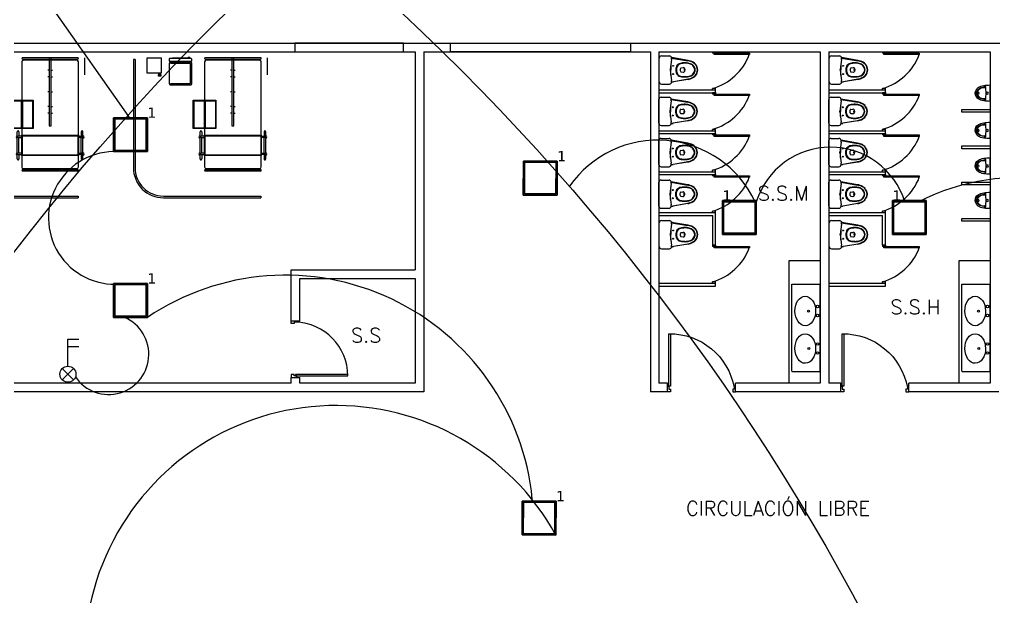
# Model space of a CAD drawing. Header units: metres. Extents: x -39 to 21688, y -24 to 9022.
# Drawn here: x 43.16 to 60.37, y 46.67 to 56.87 of the extents above; entities that cross this region are included whole.
import ezdxf

# ---------------------------------------------------------------- set-up
doc = ezdxf.new("R2010")
doc.units = ezdxf.units.M
doc.header["$MEASUREMENT"] = 0
doc.layers.add('a_sh_aparatos', color=4, linetype='Continuous', lineweight=18)
for name, color, linetype in [('AN-TEXTO', 3, 'Continuous'), ('AR-MOBILIRIO', 1, 'Continuous'), ('AR-MUROS', 6, 'Continuous'), ('AR-PUERTAS', 2, 'Continuous'), ('AR-VENTANAS', 2, 'Continuous'), ('E-quip', 2, 'Continuous'), ('S.H.', 2, 'Continuous')]:
    doc.layers.add(name, color=color, linetype=linetype)
doc.layers.add('DLX_TERR_LUM', color=7, linetype='Continuous', true_color=0xffd400)
doc.layers.add('DLX_TERR_LUMKEY_IDX', color=7, linetype='Continuous', true_color=0x969696)
doc.styles.add('REGULAR-2.5', font='romans.shx', dxfattribs={"height": 2.5})
doc.styles.add('TableTextStyle', font='')
doc.styles.get('TableTextStyle').set_extended_font_data('VERDANA.TTF')

# ---------------------------------------------------------------- blocks, each defined once
blk = doc.blocks.new('AR-PUERTA DE BAÑOS')
at = {"layer": 'AR-PUERTAS', "linetype": 'Continuous'}
for p, q in [((1106.12, 652.977), (1106.17, 652.977)), ((1106.12, 652.977), (1106.12, 652.952)), ((1106.17, 652.952), (1106.12, 652.952)), ((1106.17, 652.977), (1106.17, 652.952)), ((1106.17, 652.33), (1106.12, 652.33)), ((1106.12, 652.305), (1106.12, 652.33)), ((1106.12, 652.305), (1106.17, 652.305)), ((1106.17, 652.305), (1106.17, 652.33))]:
    blk.add_line(p, q, dxfattribs=at)
blk.add_lwpolyline([(1106.145, 652.952), (1106.768, 652.952), (1106.768, 652.927), (1106.145, 652.927)], close=True, dxfattribs=at)
blk.add_arc((1105.848, 653.275), 0.983, 286.0894, 339.29, dxfattribs=at)
blk = doc.blocks.new('LAVATORIO2 POZAS')
at = {"layer": 'AR-MOBILIRIO'}
for p, q in [((346.512, 176.233), (346.512, 176.967)), ((346.512, 176.967), (347.012, 176.967)), ((347.012, 175.428), (347.012, 176.967)), ((346.512, 175.433), (346.512, 176.233)), ((346.512, 175.428), (347.012, 175.428))]:
    blk.add_line(p, q, dxfattribs=at)
for centre, radius in [((346.964, 176.575), 0.0226), ((346.805, 176.492), 0.0161), ((346.964, 176.415), 0.0226), ((346.964, 175.913), 0.0226), ((346.808, 175.832), 0.0161), ((346.964, 175.753), 0.0226)]:
    blk.add_circle(centre, radius, dxfattribs=at)
for centre in [(346.746, 176.495), (346.746, 175.833)]:
    blk.add_ellipse(centre, major_axis=(-0.002, 0.261), ratio=0.699963, dxfattribs=at)
blk = doc.blocks.new('1p-toppiece')
at = {"layer": 'AR-MOBILIRIO'}
for p, q in [((-0.532, 0.174), (-0.265, 0.22)), ((-0.232, 0.219), (-0.531, 0.169)), ((-0.232, 0.22), (-0.232, 0.195)), ((-0.205, 0.008), (-0.232, 0.195)), ((-0.047, 0.26), (-0.192, 0.26)), ((-0.007, 0.22), (-0.007, -0.214)), ((-0.485, 0.003), (-0.485, 0.003)), ((-0.485, 0.003), (-0.485, 0.003)), ((-0.485, 0.003), (-0.485, 0.003)), ((-0.485, 0.003), (-0.485, 0.003)), ((-0.485, 0.003), (-0.485, 0.003)), ((-0.485, 0.003), (-0.485, 0.003)), ((-0.485, 0.003), (-0.485, 0.003)), ((-0.485, 0.003), (-0.485, 0.003)), ((-0.406, 0.039), (-0.443, 0.044)), ((-0.218, 0.098), (-0.218, 0.003)), ((-0.218, -0.093), (-0.218, 0.003)), ((-0.532, -0.169), (-0.265, -0.215)), ((-0.232, -0.214), (-0.531, -0.163)), ((-0.406, -0.034), (-0.443, -0.039)), ((-0.232, -0.189), (-0.205, -0.003)), ((-0.232, -0.189), (-0.232, -0.214)), ((-0.047, -0.254), (-0.192, -0.254))]:
    blk.add_line(p, q, dxfattribs=at)
blk.add_lwpolyline([(-0.467, -0.009, 0.139005), (-0.464, -0.009, 0.107089), (-0.461, -0.006, 0.080212), (-0.46, -0.002, 0.06796), (-0.459, 0.003, 0.06796), (-0.46, 0.007, 0.080212), (-0.461, 0.011, 0.107089), (-0.464, 0.014, 0.139005), (-0.467, 0.015, 0.139005), (-0.47, 0.014, 0.107089), (-0.473, 0.011, 0.080212), (-0.474, 0.007, 0.06796), (-0.475, 0.003, 0.06796), (-0.474, -0.002, 0.080212), (-0.473, -0.006, 0.107089), (-0.47, -0.009, 0.139005)], format="xyb", close=True, dxfattribs=at)
for centre in [(-0.26, 0.078), (-0.26, -0.072)]:
    blk.add_circle(centre, 0.008, dxfattribs=at)
for centre, radius, start, end in [((-0.24, 0.073), 0.15, 87.0389, 99.7929), ((-0.192, 0.22), 0.04, 90, 180), ((-0.047, 0.22), 0.04, 0, 90), ((-0.545, -0.004), 0.165, 137.5273, 177.8064), ((-0.545, 0.009), 0.165, 182.1936, 222.4727), ((-0.545, -0.004), 0.159, 137.1746, 177.7477), ((-0.545, 0.009), 0.159, 182.2523, 222.8254), ((-0.518, -0.034), 0.206, 106.927, 136.493), ((-0.541, -0.003), 0.122, 134.1142, 177.24), ((-0.541, 0.008), 0.122, 182.76, 225.8858), ((-0.518, -0.034), 0.2, 106.5054, 136.1127), ((-0.541, -0.003), 0.115, 133.4423, 177.1285), ((-0.541, 0.008), 0.115, 182.8715, 226.5577), ((-0.519, -0.031), 0.157, 102.7254, 132.8308), ((-0.52, -0.03), 0.15, 101.8667, 132.1155), ((-0.482, -0.117), 0.296, 99.7929, 108.8085), ((-0.482, -0.12), 0.292, 99.5848, 108.4322), ((-0.482, -0.148), 0.279, 90.6669, 104.9929), ((-0.482, -0.156), 0.281, 90.6819, 104.1933), ((-0.474, -0.297), 0.428, 81.7587, 91.4179), ((-0.488, -0.362), 0.487, 81.705, 89.6761), ((-0.434, 0.003), 0.0456, 126.1832, 180), ((-0.434, 0.003), 0.0456, 180, 233.8168), ((-0.447, 0.019), 0.025, 82.2348, 126.1832), ((-0.434, -0.002), 0.123, 44.007, 82.2929), ((-0.431, -0.004), 0.132, 44.3018, 82.295), ((-0.408, 0.024), 0.015, 13.7696, 82.2348), ((-0.495, 0.003), 0.105, 0, 13.7696), ((-0.495, 0.003), 0.105, 346.2304, 0), ((-0.46, 0.006), 0.138, 358.6352, 34.0042), ((-0.46, -0.001), 0.138, 325.9958, 1.3648), ((-0.441, 0.008), 0.132, 357.4666, 37.446), ((-0.441, -0.003), 0.132, 322.554, 2.5334), ((-0.244, 0.003), 0.04, 351.6776, 8.3142), ((-0.518, 0.039), 0.206, 223.507, 253.073), ((-0.518, 0.039), 0.2, 223.8873, 253.4946), ((-0.519, 0.036), 0.157, 227.1692, 257.2746), ((-0.52, 0.036), 0.15, 227.8845, 258.1333), ((-0.482, 0.122), 0.296, 251.1915, 260.2071), ((-0.482, 0.125), 0.292, 251.5678, 260.4152), ((-0.482, 0.153), 0.279, 255.0071, 269.3331), ((-0.482, 0.161), 0.281, 255.8067, 269.3181), ((-0.488, 0.368), 0.487, 270.3239, 278.295), ((-0.474, 0.302), 0.428, 268.5821, 278.2413), ((-0.447, -0.014), 0.025, 233.8168, 277.7652), ((-0.434, 0.007), 0.123, 277.7071, 315.993), ((-0.431, 0.009), 0.132, 277.705, 315.6982), ((-0.408, -0.019), 0.015, 277.7652, 346.2304), ((-0.24, -0.067), 0.15, 260.2071, 272.966), ((-0.192, -0.214), 0.04, 180, 270), ((-0.047, -0.214), 0.04, 270, 360)]:
    blk.add_arc(centre, radius, start, end, dxfattribs=at)
blk = doc.blocks.new('UR-UR')
at = {"layer": 'AR-MOBILIRIO'}
blk.add_line((-0.145, 0), (0.145, 0), dxfattribs=at)
blk.add_circle((0, -0.05), 0.0175, dxfattribs=at)
for centre, radius, start, end in [((1.254, 0.053), 1.4, 182.1803, 186.902), ((0.083, -0.089), 0.22, 186.902, 214.3731), ((-0.105, -0.111), 0.025, 96.1787, 179.6284), ((0, -1.08), 1, 90, 96.1787), ((-0.08, -0.108), 0.025, 94.7005, 178.5474), ((0.055, -0.112), 0.16, 178.5474, 216.6603), ((0.04, -0.12), 0.14, 170.4634, 186.3292), ((0, -0.124), 0.1, 186.3292, 270), ((-0.049, -0.105), 0.05, 162.6845, 170.4634), ((0, -1.08), 1, 83.8213, 90), ((0, -0.124), 0.1, 270, 353.6708), ((-0.055, -0.112), 0.16, 323.3397, 1.4526), ((0.08, -0.108), 0.025, 1.4526, 85.2995), ((0.049, -0.105), 0.05, 9.5366, 17.3155), ((-0.04, -0.12), 0.14, 353.6708, 9.5366), ((-0.083, -0.089), 0.22, 325.6269, 353.098), ((0.105, -0.111), 0.025, 0.3716, 83.8213), ((-1.254, 0.053), 1.4, 353.098, 357.8197), ((0, -0.145), 0.12, 214.3731, 270), ((0, -0.155), 0.09, 215.476, 270), ((0, -0.225), 0.025, 90, 170.5862), ((0, -0.225), 0.025, 9.4138, 90), ((0, -0.155), 0.09, 270, 324.524), ((0, -0.145), 0.12, 270, 325.6269)]:
    blk.add_arc(centre, radius, start, end, dxfattribs=at)
blk = doc.blocks.new('AR-CAMILLA 2')
at = {"layer": 'AR-MOBILIRIO'}
for p, q in [((-0.11, 0.319, 0), (-0.41, 0.319, 0)), ((-0.41, 0.195, 0), (-0.41, -0.78, 0)), ((-0.385, -0.78, 0), (-0.385, 0.195, 0)), ((-0.365, 0.177, 0), (-0.365, -0.763, 0)), ((1.515, 0.207, 0), (-0.335, 0.207, 0)), ((1.377, 0.287, 0), (0.897, 0.287, 0)), ((0.897, 0.257, 0), (0.977, 0.257, 0)), ((0.957, -0.793, 0), (0.957, 0.207, 0)), ((0.957, 0.207, 0), (1.317, 0.207, 0)), ((0.967, -0.783, 0), (0.967, 0.197, 0)), ((0.967, 0.197, 0), (1.307, 0.197, 0)), ((0.977, 0.207, 0), (0.977, 0.27, 0)), ((0.997, 0.27, 0), (0.997, 0.207, 0)), ((1.277, 0.257, 0), (0.997, 0.257, 0)), ((1.277, 0.207, 0), (1.277, 0.27, 0)), ((1.297, 0.27, 0), (1.297, 0.207, 0)), ((1.297, 0.257, 0), (1.377, 0.257, 0)), ((1.307, 0.197, 0), (1.307, -0.783, 0)), ((1.317, 0.207, 0), (1.317, -0.793, 0)), ((1.545, -0.763, 0), (1.545, 0.177, 0)), ((1.565, -0.78, 0), (1.565, 0.195, 0)), ((1.59, 0.195, 0), (1.59, -0.78, 0)), ((2.032, -1.52, 0), (2.032, 0.2, 0)), ((2.032, 0.2, 0), (2.062, 0.2, 0)), ((2.062, -1.52, 0), (2.062, 0.2, 0)), ((-0.385, 0.157, 0), (-0.365, 0.157, 0)), ((1.565, 0.157, 0), (1.545, 0.157, 0)), ((0.79, -0.275, 0), (-0.41, -0.275, 0)), ((-0.41, -0.275, 0), (-0.41, -0.31, 0)), ((-0.41, -0.31, 0), (0.79, -0.31, 0)), ((-0.19, -0.275, 0), (-0.19, -0.252, 0)), ((-0.19, -0.31, 0), (-0.19, -0.333, 0)), ((-0.073, -0.275, 0), (-0.073, -0.252, 0)), ((-0.073, -0.31, 0), (-0.073, -0.333, 0)), ((0.19, -0.275, 0), (0.19, -0.252, 0)), ((0.19, -0.31, 0), (0.19, -0.333, 0)), ((0.453, -0.275, 0), (0.453, -0.252, 0)), ((0.453, -0.31, 0), (0.453, -0.333, 0)), ((0.57, -0.275, 0), (0.57, -0.252, 0)), ((0.57, -0.31, 0), (0.57, -0.333, 0)), ((0.79, -0.31, 0), (0.79, -0.275, 0)), ((0.35, -0.603, 0), (0.83, -0.603, 0)), ((0.35, -0.783, 0), (0.35, -0.603, 0)), ((0.83, -0.783, 0), (0.83, -0.603, 0)), ((-0.385, -0.743, 0), (-0.365, -0.743, 0)), ((-0.335, -0.793, 0), (1.515, -0.793, 0)), ((0.34, -0.793, 0), (0.84, -0.793, 0)), ((0.35, -0.783, 0), (0.83, -0.783, 0)), ((0.35, -0.803, 0), (0.83, -0.803, 0)), ((0.35, -0.983, 0), (0.35, -0.803, 0)), ((0.83, -0.983, 0), (0.83, -0.803, 0)), ((0.897, -0.843, 0), (0.977, -0.843, 0)), ((1.317, -0.793, 0), (0.957, -0.793, 0)), ((1.307, -0.783, 0), (0.967, -0.783, 0)), ((0.977, -0.793, 0), (0.977, -0.856, 0)), ((0.997, -0.856, 0), (0.997, -0.793, 0)), ((1.277, -0.843, 0), (0.997, -0.843, 0)), ((1.277, -0.793, 0), (1.277, -0.856, 0)), ((1.297, -0.856, 0), (1.297, -0.793, 0)), ((1.297, -0.843, 0), (1.377, -0.843, 0)), ((1.565, -0.743, 0), (1.545, -0.743, 0)), ((0.35, -0.983, 0), (0.83, -0.983, 0)), ((1.377, -0.873, 0), (0.897, -0.873, 0)), ((-0.419, -1.081, 0), (-0.419, -1.054, 0)), ((-0.394, -1.054, 0), (-0.419, -1.054, 0)), ((-0.419, -1.081, 0), (-0.394, -1.081, 0)), ((-0.407, -1.358, 0), (-0.407, -1.081, 0)), ((-0.331, -1.054, 0), (-0.346, -1.054, 0)), ((-0.346, -1.081, 0), (-0.331, -1.081, 0)), ((-0.309, -1.042, 0), (-0.309, -1.392, 0)), ((0.044, -1.04, 0), (-0.306, -1.04, 0)), ((-0.134, -1.582, 0), (-0.144, -1.582, 0)), ((-0.144, -1.812, 0), (-0.144, -1.584, 0)), ((-0.134, -1.587, 0), (-0.144, -1.587, 0)), ((-0.119, -1.6, 0), (-0.119, -1.569, 0)), ((-0.114, -1.601, 0), (-0.114, -1.568, 0)), ((-0.109, -1.602, 0), (-0.109, -1.567, 0)), ((-0.104, -1.603, 0), (-0.104, -1.566, 0)), ((-0.099, -1.604, 0), (-0.099, -1.565, 0)), ((-0.094, -1.605, 0), (-0.094, -1.565, 0)), ((-0.089, -1.605, 0), (-0.089, -1.564, 0)), ((-0.378, -2.02, 0), (1.532, -2.02, 0)), ((-0.378, -2.02, 0), (-0.378, -2.05, 0)), ((-0.378, -2.05, 0), (1.532, -2.05, 0))]:
    blk.add_line(p, q, dxfattribs=at)
at = {"layer": 'AR-MOBILIRIO', "elevation": 0}
for points in [[(0.34, -0.993), (0.34, -0.593), (0.84, -0.593), (0.84, -0.993)], [(-0.404, -1.812), (-0.144, -1.812), (-0.144, -1.552), (-0.404, -1.552)]]:
    blk.add_lwpolyline(points, close=True, dxfattribs=at)
for points in [[(-0.394, -1.035), (-0.394, -1.406, 0.414214), (-0.379, -1.421), (-0.361, -1.421, 0.414214), (-0.346, -1.406), (-0.346, -1.035, 0.414214), (-0.361, -1.02), (-0.379, -1.02, 0.414214)], [(-0.331, -1.042), (-0.331, -1.392, 0.414214), (-0.306, -1.417), (0.044, -1.417, 0.414214), (0.069, -1.392), (0.069, -1.042, 0.414214), (0.044, -1.017), (-0.306, -1.017, 0.414214)], [(-0.131, -1.572), (-0.091, -1.564, -0.487928), (-0.085, -1.569), (-0.085, -1.6, -0.487928), (-0.091, -1.605), (-0.131, -1.598, -0.344151), (-0.134, -1.593), (-0.134, -1.576, -0.344151)]]:
    blk.add_lwpolyline(points, format="xyb", close=True, dxfattribs=at)
blk.add_lwpolyline([(0.047, -1.392), (0.047, -1.042)], dxfattribs=at)
at = {"layer": 'AR-MOBILIRIO'}
for centre, radius, start, end in [((-0.397, 0.195, 0), 0.0125, 360, 180), ((-0.335, 0.177, 0), 0.03, 90, 180), ((0.897, 0.272, 0), 0.015, 90, 270), ((0.987, 0.287, 0), 0.02, 360, 180), ((0.987, 0.27, 0), 0.01, 360, 180), ((1.287, 0.287, 0), 0.02, 360, 180), ((1.287, 0.27, 0), 0.01, 360, 180), ((1.377, 0.272, 0), 0.015, 270, 90), ((1.515, 0.177, 0), 0.03, 360, 90), ((1.578, 0.195, 0), 0.0125, 360, 180), ((-0.397, -0.78, 0), 0.0125, 180, 360), ((-0.335, -0.763, 0), 0.03, 180, 270), ((0.897, -0.858, 0), 0.015, 90, 270), ((0.987, -0.856, 0), 0.01, 180, 360), ((1.287, -0.856, 0), 0.01, 180, 360), ((1.377, -0.858, 0), 0.015, 270, 90), ((1.515, -0.763, 0), 0.03, 270, 360), ((1.578, -0.78, 0), 0.0125, 180, 360), ((0.987, -0.873, 0), 0.02, 180, 360), ((1.287, -0.873, 0), 0.02, 180, 360), ((-0.306, -1.042, 0), 0.0029, 90, 180), ((0.044, -1.042, 0), 0.0029, 360, 90), ((1.532, -1.52, 0), 0.5, 270, 360), ((1.532, -1.52, 0), 0.53, 270, 360)]:
    blk.add_arc(centre, radius, start, end, dxfattribs=at)
blk = doc.blocks.new('AR-PUERTA 1.2')
at = {"layer": 'AR-PUERTAS', "linetype": 'Continuous'}
for points in [[(1.154, 0.058), (1.154, 0.983), (1.129, 0.983), (1.129, 0.058)], [(0.004, 0.058), (0.004, 0.008), (0.029, 0.008), (0.029, -0.042), (-0.021, -0.042), (-0.021, 0.058)], [(1.129, 0.008), (1.129, -0.042), (1.179, -0.042), (1.179, 0.058), (1.154, 0.058), (1.154, 0.008)]]:
    blk.add_lwpolyline(points, close=True, dxfattribs=at)
blk.add_arc((1.141, -0.171), 1.154, 89.3332, 169.7918, dxfattribs=at)
blk = doc.blocks.new('AR-PUERTA 1')
at = {"layer": 'AR-PUERTAS', "linetype": 'Continuous'}
for points in [[(0.954, 0.033), (0.954, 0.958), (0.929, 0.958), (0.929, 0.033)], [(0.004, 0.058), (0.004, 0.008), (0.029, 0.008), (0.029, -0.042), (-0.021, -0.042), (-0.021, 0.058)], [(0.929, 0.008), (0.929, -0.042), (0.979, -0.042), (0.979, 0.058), (0.954, 0.058), (0.954, 0.008)]]:
    blk.add_lwpolyline(points, close=True, dxfattribs=at)
blk.add_arc((0.954, 0.008), 0.949, 89.9989, 178.4932, dxfattribs=at)
blk = doc.blocks.new('2P+LAMP')
at = {"ltscale": 8}
for p, q in [((0, 5.99), (0, 26.17)), ((0, 26.17), (8.22, 26.17)), ((0, 20.59), (8.22, 20.59)), ((-4.23, 4.23), (4.23, -4.23)), ((4.23, 4.23), (-4.23, -4.23))]:
    blk.add_line(p, q, dxfattribs=at)
blk.add_ellipse((0, 0), major_axis=(-4.23, 4.23), ratio=1, start_param=3.926991, end_param=10.210176, dxfattribs=at)

msp = doc.modelspace()

# ---------------------------------------------------------------- linework, layer by layer
at = {"layer": 'AR-MUROS'}
for p, q in [((0, 56.44698), (93.9396, 56.44698)), ((54.44777, 55.62509), (55.44777, 55.62509)), ((55.44777, 55.57509), (55.44777, 55.62509)), ((57.44777, 55.62509), (58.44777, 55.62509)), ((58.44777, 55.57509), (58.44777, 55.62509)), ((54.44777, 55.57509), (55.44777, 55.57509)), ((57.44777, 55.57509), (58.44777, 55.57509)), ((54.44777, 54.9032), (55.44777, 54.9032)), ((54.44777, 54.8532), (55.44777, 54.8532)), ((55.44777, 54.8532), (55.44777, 54.9032)), ((57.44777, 54.9032), (58.44777, 54.9032)), ((57.44777, 54.8532), (58.44777, 54.8532)), ((58.44777, 54.8532), (58.44777, 54.9032)), ((54.44777, 54.1813), (55.44777, 54.1813)), ((54.44777, 54.1313), (55.44777, 54.1313)), ((55.44777, 54.1313), (55.44777, 54.1813)), ((57.44777, 54.1813), (58.44777, 54.1813)), ((57.44777, 54.1313), (58.44777, 54.1313)), ((58.44777, 54.1313), (58.44777, 54.1813)), ((54.44777, 53.45941), (55.44777, 53.45941)), ((54.44777, 53.40941), (55.39777, 53.40941)), ((55.39777, 52.8853), (55.39777, 53.40941)), ((55.44777, 53.40941), (55.44777, 53.45941)), ((55.44777, 52.8853), (55.44777, 53.40941)), ((57.44777, 53.45941), (58.44777, 53.45941)), ((57.44777, 53.40941), (58.39777, 53.40941)), ((58.39777, 52.8853), (58.39777, 53.40941)), ((58.44777, 53.40941), (58.44777, 53.45941)), ((58.44777, 52.8853), (58.44777, 53.40941)), ((54.44777, 52.2134), (55.44777, 52.2134)), ((54.44777, 52.1634), (55.44777, 52.1634)), ((55.44777, 52.1634), (55.44777, 52.2134)), ((57.44777, 52.2134), (58.44777, 52.2134)), ((57.44777, 52.1634), (58.44777, 52.1634)), ((58.44777, 52.1634), (58.44777, 52.2134)), ((47.9582, 50.44698), (36.07388, 50.44698)), ((50.14777, 50.44698), (48.1082, 50.44698)), ((54.60158, 50.44698), (54.44777, 50.44698)), ((57.29777, 50.44698), (55.80158, 50.44698)), ((57.66049, 50.44698), (57.44777, 50.44698)), ((60.29777, 50.44698), (58.86049, 50.44698)), ((50.29777, 50.29698), (36.07388, 50.29698)), ((54.60158, 50.29698), (54.29777, 50.29698)), ((57.66049, 50.29698), (55.80158, 50.29698)), ((60.44777, 50.29698), (58.86049, 50.29698))]:
    msp.add_line(p, q, dxfattribs=at)
for points in [[(20, 56.29698), (50.14777, 56.29698)], [(50.14777, 56.29698), (50.14777, 52.44698)], [(50.29777, 56.29698), (54.29777, 56.29698)], [(50.29777, 56.29698), (50.29777, 50.29698)], [(54.29777, 56.29698), (54.29777, 50.29698)], [(54.44777, 56.29698), (57.29777, 56.29698)], [(54.44777, 56.29698), (54.81749, 56.29698)], [(54.44777, 56.29698), (54.44777, 50.44698)], [(54.96749, 56.29698), (57.29777, 56.29698)], [(57.29777, 56.29698), (57.29777, 50.44698)], [(57.44777, 56.29698), (60.29777, 56.29698)], [(57.44777, 56.29698), (58.41749, 56.29698)], [(57.44777, 56.29698), (57.44777, 50.44698)], [(58.56749, 56.29698), (60.29777, 56.29698)], [(60.29777, 56.29698), (60.29777, 50.44698)], [(60.29777, 55.23044), (59.79777, 55.23044), (59.79777, 55.28044), (60.29777, 55.28044)], [(60.29777, 54.58648), (59.79777, 54.58648), (59.79777, 54.63648), (60.29777, 54.63648)], [(60.29777, 53.94648), (59.79777, 53.94648), (59.79777, 53.99648), (60.29777, 53.99648)], [(60.29777, 53.30648), (59.79777, 53.30648), (59.79777, 53.35648), (60.29777, 53.35648)], [(55.44777, 52.8853), (55.39777, 52.8853)], [(58.44777, 52.8853), (58.39777, 52.8853)], [(57.29777, 50.44698), (56.74777, 50.44698), (56.74777, 52.6155), (57.29777, 52.6155)], [(60.29777, 50.44698), (59.74777, 50.44698), (59.74777, 52.6155), (60.29777, 52.6155)], [(47.9582, 51.5519), (47.9582, 52.44698), (50.14777, 52.44698)], [(48.1082, 51.5519), (48.1082, 52.29698), (50.14777, 52.29698)], [(50.14777, 52.29698), (50.14777, 50.44698)], [(47.9582, 51.5519), (48.1082, 51.5519)], [(47.9582, 50.44698), (47.9582, 50.5519)], [(47.9582, 50.5519), (48.1082, 50.5519)], [(48.1082, 50.44698), (48.1082, 50.5519)], [(54.60158, 50.29698), (54.60158, 50.44698)], [(55.80158, 50.29698), (55.80158, 50.44698)], [(57.66049, 50.29698), (57.66049, 50.44698)], [(58.86049, 50.29698), (58.86049, 50.44698)]]:
    msp.add_lwpolyline(points, dxfattribs=at)
at = {"layer": 'AR-PUERTAS'}
for centre in [(74.88973, 28.38769), (22.62406, 27.62249)]:
    msp.add_circle(centre, 40.08066, dxfattribs=at)
at = {"layer": 'AR-VENTANAS'}
msp.add_line((45.11996, 55.11314), (42.51826, 58.81473), dxfattribs=at)
for points in [[(49.93856, 56.44698), (48.02265, 56.44698), (48.02265, 56.29698), (49.93856, 56.29698)], [(50.76907, 56.44698), (53.94548, 56.44698), (53.94548, 56.29698), (50.76907, 56.29698)]]:
    msp.add_lwpolyline(points, close=True, dxfattribs=at)
for centre, radius, start, end in [((54.42972, 52.83574), 1.90181, 25.371904, 145.14473), ((57.47931, 53.23844), 1.37449, 17.451513, 162.548487), ((44.84249, 53.36582), 1.17051, 91.02972, 278.49185), ((60.80935, 50.18522), 3.89199, 331.208144, 117.076416), ((47.85811, 47.97767), 4.37653, 5.616895, 123.878962), ((44.73505, 50.95896), 0.70897, 214.352497, 71.461343), ((48.74943, 45.61565), 4.44024, 29.030126, 216.93614)]:
    msp.add_arc(centre, radius, start, end, dxfattribs=at)
at = {"layer": 'DLX_TERR_LUM'}
for points in [[(45.41846, 55.13314, 0), (44.82146, 55.13314, 0)], [(44.82146, 55.13314, 0), (44.82146, 55.13314, 0)], [(44.82146, 55.13314, 0), (45.41846, 55.13314, 0)], [(44.82146, 55.13314, 0), (44.82146, 54.53614, 0)], [(44.82146, 54.53614, 0), (44.82146, 55.13314, 0)], [(44.82146, 55.13314, 0), (44.82146, 55.13314, 0)], [(44.82146, 54.53614, 0), (44.82146, 55.13314, 0)], [(44.82146, 55.13314, 0), (45.41846, 55.13314, 0)], [(45.41846, 55.13314, 0), (44.82146, 55.13314, 0)], [(44.82146, 55.13314, 0), (44.82146, 54.53614, 0)], [(45.39846, 55.11314, 0), (44.84146, 55.11314, 0)], [(44.84146, 55.11314, 0), (44.84146, 54.55615, 0)], [(44.84146, 54.55615, 0), (44.84146, 55.11314, 0)], [(44.84146, 55.11314, 0), (45.39846, 55.11314, 0)], [(45.39846, 54.55615, 0), (45.39846, 55.11314, 0)], [(45.39846, 55.11314, 0), (45.39846, 54.55615, 0)], [(45.41846, 54.53614, 0), (45.41846, 55.13314, 0)], [(45.41846, 55.13314, 0), (45.41846, 55.13314, 0)], [(45.41846, 55.13314, 0), (45.41846, 54.53614, 0)], [(45.41846, 55.13314, 0), (45.41846, 55.13314, 0)], [(45.41846, 55.13314, 0), (45.41846, 54.53614, 0)], [(45.41846, 54.53614, 0), (45.41846, 55.13314, 0)], [(44.82146, 54.53614, 0), (44.82146, 54.53614, 0)], [(44.82146, 54.53614, 0), (45.41846, 54.53614, 0)], [(45.41846, 54.53614, 0), (44.82146, 54.53614, 0)], [(44.82146, 54.53614, 0), (44.82146, 54.53614, 0)], [(45.41846, 54.53614, 0), (44.82146, 54.53614, 0)], [(44.82146, 54.53614, 0), (45.41846, 54.53614, 0)], [(44.84146, 54.55615, 0), (45.39846, 54.55615, 0)], [(45.39846, 54.55615, 0), (44.84146, 54.55615, 0)], [(45.41846, 54.53614, 0), (45.41846, 54.53614, 0)], [(45.41846, 54.53614, 0), (45.41846, 54.53614, 0)], [(52.05567, 54.36642, 0), (52.05378, 53.76942, 0)], [(52.05378, 53.76942, 0), (52.05567, 54.36642, 0)], [(52.05378, 53.76942, 0), (52.05567, 54.36642, 0)], [(52.05567, 54.36642, 0), (52.05378, 53.76942, 0)], [(52.65267, 54.36453, 0), (52.05567, 54.36642, 0)], [(52.05567, 54.36642, 0), (52.05567, 54.36642, 0)], [(52.05567, 54.36642, 0), (52.65267, 54.36453, 0)], [(52.05567, 54.36642, 0), (52.05567, 54.36642, 0)], [(52.05567, 54.36642, 0), (52.65267, 54.36453, 0)], [(52.65267, 54.36453, 0), (52.05567, 54.36642, 0)], [(52.07561, 54.34636, 0), (52.07385, 53.78936, 0)], [(52.07385, 53.78936, 0), (52.07561, 54.34636, 0)], [(52.63261, 54.3446, 0), (52.07561, 54.34636, 0)], [(52.07561, 54.34636, 0), (52.63261, 54.3446, 0)], [(52.63084, 53.7876, 0), (52.63261, 54.3446, 0)], [(52.63261, 54.3446, 0), (52.63084, 53.7876, 0)], [(52.65078, 53.76754, 0), (52.65267, 54.36453, 0)], [(52.65267, 54.36453, 0), (52.65078, 53.76754, 0)], [(52.65267, 54.36453, 0), (52.65078, 53.76754, 0)], [(52.65078, 53.76754, 0), (52.65267, 54.36453, 0)], [(52.65267, 54.36453, 0), (52.65267, 54.36453, 0)], [(52.65267, 54.36453, 0), (52.65267, 54.36453, 0)], [(52.05378, 53.76942, 0), (52.05378, 53.76942, 0)], [(52.05378, 53.76942, 0), (52.65078, 53.76754, 0)], [(52.65078, 53.76754, 0), (52.05378, 53.76942, 0)], [(52.05378, 53.76942, 0), (52.05378, 53.76942, 0)], [(52.65078, 53.76754, 0), (52.05378, 53.76942, 0)], [(52.05378, 53.76942, 0), (52.65078, 53.76754, 0)], [(52.07385, 53.78936, 0), (52.63084, 53.7876, 0)], [(52.63084, 53.7876, 0), (52.07385, 53.78936, 0)], [(52.65078, 53.76754, 0), (52.65078, 53.76754, 0)], [(52.65078, 53.76754, 0), (52.65078, 53.76754, 0)], [(56.16809, 53.67065, 0), (55.57109, 53.67065, 0)], [(55.57109, 53.67065, 0), (55.57109, 53.67065, 0)], [(55.57109, 53.67065, 0), (56.16809, 53.67065, 0)], [(55.57109, 53.67065, 0), (55.57109, 53.07365, 0)], [(55.57109, 53.07365, 0), (55.57109, 53.67065, 0)], [(55.57109, 53.67065, 0), (55.57109, 53.67065, 0)], [(55.57109, 53.07365, 0), (55.57109, 53.67065, 0)], [(55.57109, 53.67065, 0), (56.16809, 53.67065, 0)], [(55.57109, 53.67065, 0), (55.57109, 53.07365, 0)], [(56.16809, 53.67065, 0), (55.57109, 53.67065, 0)], [(56.14809, 53.65065, 0), (55.59109, 53.65065, 0)], [(55.59109, 53.65065, 0), (55.59109, 53.09365, 0)], [(55.59109, 53.65065, 0), (56.14809, 53.65065, 0)], [(55.59109, 53.09365, 0), (55.59109, 53.65065, 0)], [(56.14809, 53.09365, 0), (56.14809, 53.65065, 0)], [(56.14809, 53.65065, 0), (56.14809, 53.09365, 0)], [(56.16809, 53.67065, 0), (56.16809, 53.67065, 0)], [(56.16809, 53.07365, 0), (56.16809, 53.67065, 0)], [(56.16809, 53.67065, 0), (56.16809, 53.67065, 0)], [(56.16809, 53.67065, 0), (56.16809, 53.07365, 0)], [(56.16809, 53.67065, 0), (56.16809, 53.07365, 0)], [(56.16809, 53.07365, 0), (56.16809, 53.67065, 0)], [(59.16808, 53.67065, 0), (58.57108, 53.67065, 0)], [(58.57108, 53.67065, 0), (58.57108, 53.67065, 0)], [(58.57108, 53.67065, 0), (59.16808, 53.67065, 0)], [(58.57108, 53.67065, 0), (58.57108, 53.07365, 0)], [(58.57108, 53.07365, 0), (58.57108, 53.67065, 0)], [(58.57108, 53.67065, 0), (58.57108, 53.67065, 0)], [(58.57108, 53.07365, 0), (58.57108, 53.67065, 0)], [(58.57108, 53.67065, 0), (59.16808, 53.67065, 0)], [(58.57108, 53.67065, 0), (58.57108, 53.07365, 0)], [(59.16808, 53.67065, 0), (58.57108, 53.67065, 0)], [(59.14809, 53.65065, 0), (58.59108, 53.65065, 0)], [(58.59108, 53.65065, 0), (58.59108, 53.09365, 0)], [(58.59108, 53.65065, 0), (59.14809, 53.65065, 0)], [(58.59108, 53.09365, 0), (58.59108, 53.65065, 0)], [(59.14809, 53.09365, 0), (59.14809, 53.65065, 0)], [(59.14809, 53.65065, 0), (59.14809, 53.09365, 0)], [(59.16808, 53.67065, 0), (59.16808, 53.67065, 0)], [(59.16808, 53.07365, 0), (59.16808, 53.67065, 0)], [(59.16808, 53.67065, 0), (59.16808, 53.67065, 0)], [(59.16808, 53.67065, 0), (59.16808, 53.07365, 0)], [(59.16808, 53.67065, 0), (59.16808, 53.07365, 0)], [(59.16808, 53.07365, 0), (59.16808, 53.67065, 0)], [(55.57109, 53.07365, 0), (55.57109, 53.07365, 0)], [(55.57109, 53.07365, 0), (56.16809, 53.07365, 0)], [(56.16809, 53.07365, 0), (55.57109, 53.07365, 0)], [(55.57109, 53.07365, 0), (55.57109, 53.07365, 0)], [(56.16809, 53.07365, 0), (55.57109, 53.07365, 0)], [(55.57109, 53.07365, 0), (56.16809, 53.07365, 0)], [(55.59109, 53.09365, 0), (56.14809, 53.09365, 0)], [(56.14809, 53.09365, 0), (55.59109, 53.09365, 0)], [(56.16809, 53.07365, 0), (56.16809, 53.07365, 0)], [(56.16809, 53.07365, 0), (56.16809, 53.07365, 0)], [(58.57108, 53.07365, 0), (58.57108, 53.07365, 0)], [(58.57108, 53.07365, 0), (59.16808, 53.07365, 0)], [(59.16808, 53.07365, 0), (58.57108, 53.07365, 0)], [(58.57108, 53.07365, 0), (58.57108, 53.07365, 0)], [(59.16808, 53.07365, 0), (58.57108, 53.07365, 0)], [(58.57108, 53.07365, 0), (59.16808, 53.07365, 0)], [(58.59108, 53.09365, 0), (59.14809, 53.09365, 0)], [(59.14809, 53.09365, 0), (58.59108, 53.09365, 0)], [(59.16808, 53.07365, 0), (59.16808, 53.07365, 0)], [(59.16808, 53.07365, 0), (59.16808, 53.07365, 0)], [(45.41846, 52.20815, 0), (44.82146, 52.20815, 0)], [(44.82146, 52.20815, 0), (44.82146, 52.20815, 0)], [(44.82146, 52.20815, 0), (45.41846, 52.20815, 0)], [(44.82146, 52.20815, 0), (44.82146, 51.61115, 0)], [(44.82146, 51.61115, 0), (44.82146, 52.20815, 0)], [(44.82146, 52.20815, 0), (44.82146, 52.20815, 0)], [(44.82146, 51.61115, 0), (44.82146, 52.20815, 0)], [(44.82146, 52.20815, 0), (45.41846, 52.20815, 0)], [(45.41846, 52.20815, 0), (44.82146, 52.20815, 0)], [(44.82146, 52.20815, 0), (44.82146, 51.61115, 0)], [(45.39846, 52.18815, 0), (44.84146, 52.18815, 0)], [(44.84146, 52.18815, 0), (44.84146, 51.63115, 0)], [(44.84146, 51.63115, 0), (44.84146, 52.18815, 0)], [(44.84146, 52.18815, 0), (45.39846, 52.18815, 0)], [(45.39846, 51.63115, 0), (45.39846, 52.18815, 0)], [(45.39846, 52.18815, 0), (45.39846, 51.63115, 0)], [(45.41846, 51.61115, 0), (45.41846, 52.20815, 0)], [(45.41846, 52.20815, 0), (45.41846, 52.20815, 0)], [(45.41846, 52.20815, 0), (45.41846, 51.61115, 0)], [(45.41846, 52.20815, 0), (45.41846, 52.20815, 0)], [(45.41846, 52.20815, 0), (45.41846, 51.61115, 0)], [(45.41846, 51.61115, 0), (45.41846, 52.20815, 0)], [(44.82146, 51.61115, 0), (44.82146, 51.61115, 0)], [(44.82146, 51.61115, 0), (45.41846, 51.61115, 0)], [(45.41846, 51.61115, 0), (44.82146, 51.61115, 0)], [(44.82146, 51.61115, 0), (44.82146, 51.61115, 0)], [(45.41846, 51.61115, 0), (44.82146, 51.61115, 0)], [(44.82146, 51.61115, 0), (45.41846, 51.61115, 0)], [(44.84146, 51.63115, 0), (45.39846, 51.63115, 0)], [(45.39846, 51.63115, 0), (44.84146, 51.63115, 0)], [(45.41846, 51.61115, 0), (45.41846, 51.61115, 0)], [(45.41846, 51.61115, 0), (45.41846, 51.61115, 0)], [(52.03671, 48.36924, 0), (52.03482, 47.77225, 0)], [(52.03482, 47.77225, 0), (52.03671, 48.36924, 0)], [(52.03482, 47.77225, 0), (52.03671, 48.36924, 0)], [(52.03671, 48.36924, 0), (52.03482, 47.77225, 0)], [(52.63371, 48.36736, 0), (52.03671, 48.36924, 0)], [(52.03671, 48.36924, 0), (52.03671, 48.36924, 0)], [(52.03671, 48.36924, 0), (52.63371, 48.36736, 0)], [(52.03671, 48.36924, 0), (52.03671, 48.36924, 0)], [(52.03671, 48.36924, 0), (52.63371, 48.36736, 0)], [(52.63371, 48.36736, 0), (52.03671, 48.36924, 0)], [(52.63182, 47.77036, 0), (52.63371, 48.36736, 0)], [(52.63371, 48.36736, 0), (52.63182, 47.77036, 0)], [(52.63371, 48.36736, 0), (52.63182, 47.77036, 0)], [(52.63182, 47.77036, 0), (52.63371, 48.36736, 0)], [(52.63371, 48.36736, 0), (52.63371, 48.36736, 0)], [(52.63371, 48.36736, 0), (52.63371, 48.36736, 0)], [(52.05664, 48.34918, 0), (52.05488, 47.79218, 0)], [(52.05488, 47.79218, 0), (52.05664, 48.34918, 0)], [(52.61364, 48.34742, 0), (52.05664, 48.34918, 0)], [(52.05664, 48.34918, 0), (52.61364, 48.34742, 0)], [(52.61188, 47.79042, 0), (52.61364, 48.34742, 0)], [(52.61364, 48.34742, 0), (52.61188, 47.79042, 0)], [(52.03482, 47.77225, 0), (52.03482, 47.77225, 0)], [(52.03482, 47.77225, 0), (52.63182, 47.77036, 0)], [(52.63182, 47.77036, 0), (52.03482, 47.77225, 0)], [(52.03482, 47.77225, 0), (52.03482, 47.77225, 0)], [(52.63182, 47.77036, 0), (52.03482, 47.77225, 0)], [(52.03482, 47.77225, 0), (52.63182, 47.77036, 0)], [(52.05488, 47.79218, 0), (52.61188, 47.79042, 0)], [(52.61188, 47.79042, 0), (52.05488, 47.79218, 0)], [(52.63182, 47.77036, 0), (52.63182, 47.77036, 0)], [(52.63182, 47.77036, 0), (52.63182, 47.77036, 0)]]:
    msp.add_polyline3d(points, dxfattribs=at)

# ---------------------------------------------------------------- block references
for p in [(-289.71389, -124.77187), (-286.71389, -124.77187)]:
    msp.add_blockref('LAVATORIO2 POZAS', p)
at = {"layer": 'a_sh_aparatos', "color": 1, "xscale": -1, "rotation": 270.1564548881514}
for p in [(60.29802, 55.56648), (60.29777, 54.90951), (60.29777, 54.28153), (60.29777, 53.67368)]:
    msp.add_blockref('UR-UR', p, dxfattribs=at)
at = {"layer": 'AR-MUROS'}
for p in [(-1050.72268, -596.67992), (-1047.72268, -596.67992), (-1050.72268, -597.40181), (-1047.72268, -597.40181), (-1050.72268, -598.12371), (-1047.72268, -598.12371), (-1050.72268, -598.8456), (-1047.72268, -598.8456), (-1050.72272, -600.0916), (-1047.72272, -600.0916)]:
    msp.add_blockref('AR-PUERTA DE BAÑOS', p, dxfattribs=at)
at = {"layer": 'AR-MUROS', "rotation": 270}
for name, p in [('AR-CAMILLA 2', (43.99416, 55.78216, 0)), ('AR-CAMILLA 2', (47.22144, 55.78216, 0)), ('AR-PUERTA 1', (47.99984, 51.53109))]:
    msp.add_blockref(name, p, dxfattribs=at)
at = {"layer": 'AR-MUROS', "xscale": -1}
for p in [(55.78077, 50.33862), (58.83967, 50.33862)]:
    msp.add_blockref('AR-PUERTA 1.2', p, dxfattribs=at)
at = {"layer": 'E-quip', "xscale": 0.02374750326240379, "yscale": 0.02374750326240379, "zscale": 0.02374750326240379}
msp.add_blockref('2P+LAMP', (44.01606, 50.60747), dxfattribs=at)
at = {"layer": 'S.H.', "xscale": 0.9681450398693042, "yscale": 0.9681450398693042, "zscale": 0.9681450398693042, "rotation": 180}
for p in [(54.44798, 55.97902), (57.44798, 55.97902), (54.44145, 55.24753), (57.44145, 55.24753), (54.44145, 54.52117), (57.44145, 54.52117), (54.44145, 53.78688), (57.44145, 53.78688), (54.44798, 53.07305), (57.44798, 53.07305)]:
    msp.add_blockref('1p-toppiece', p, dxfattribs=at)

# ---------------------------------------------------------------- texts
at = {"layer": 'AN-TEXTO', "char_height": 0.25, "attachment_point": 1, "style": 'REGULAR-2.5'}
for s, width, heights, insert in [('S.S.M', 1.0521667, [0.38001], (56.19311, 53.92331)), ('\\pi0.09931;S.S.H', 1.0914704, [0.3015], (58.43537, 51.91844)), ('\\pi0.29548;S.S', 1.1147793, [0.07625], (48.71721, 51.41855)), ('\\pi1.09558;CIRCULACIÓN LIBRE ', 5.7863988, [0.30966], (53.83229, 48.36588))]:
    msp.add_mtext_dynamic_manual_height_columns(s, width=width, gutter_width=1.25, heights=heights, dxfattribs=dict(at, insert=insert))
at = {"layer": 'DLX_TERR_LUMKEY_IDX', "style": 'TableTextStyle'}
for p in [(45.41846, 55.13315), (52.65267, 54.36453), (55.57109, 53.67065), (58.57109, 53.67065), (45.41846, 52.20814), (52.63371, 48.36736)]:
    msp.add_text('1', height=0.18, dxfattribs=at).set_placement(p)

doc.saveas('drawing.dxf')
